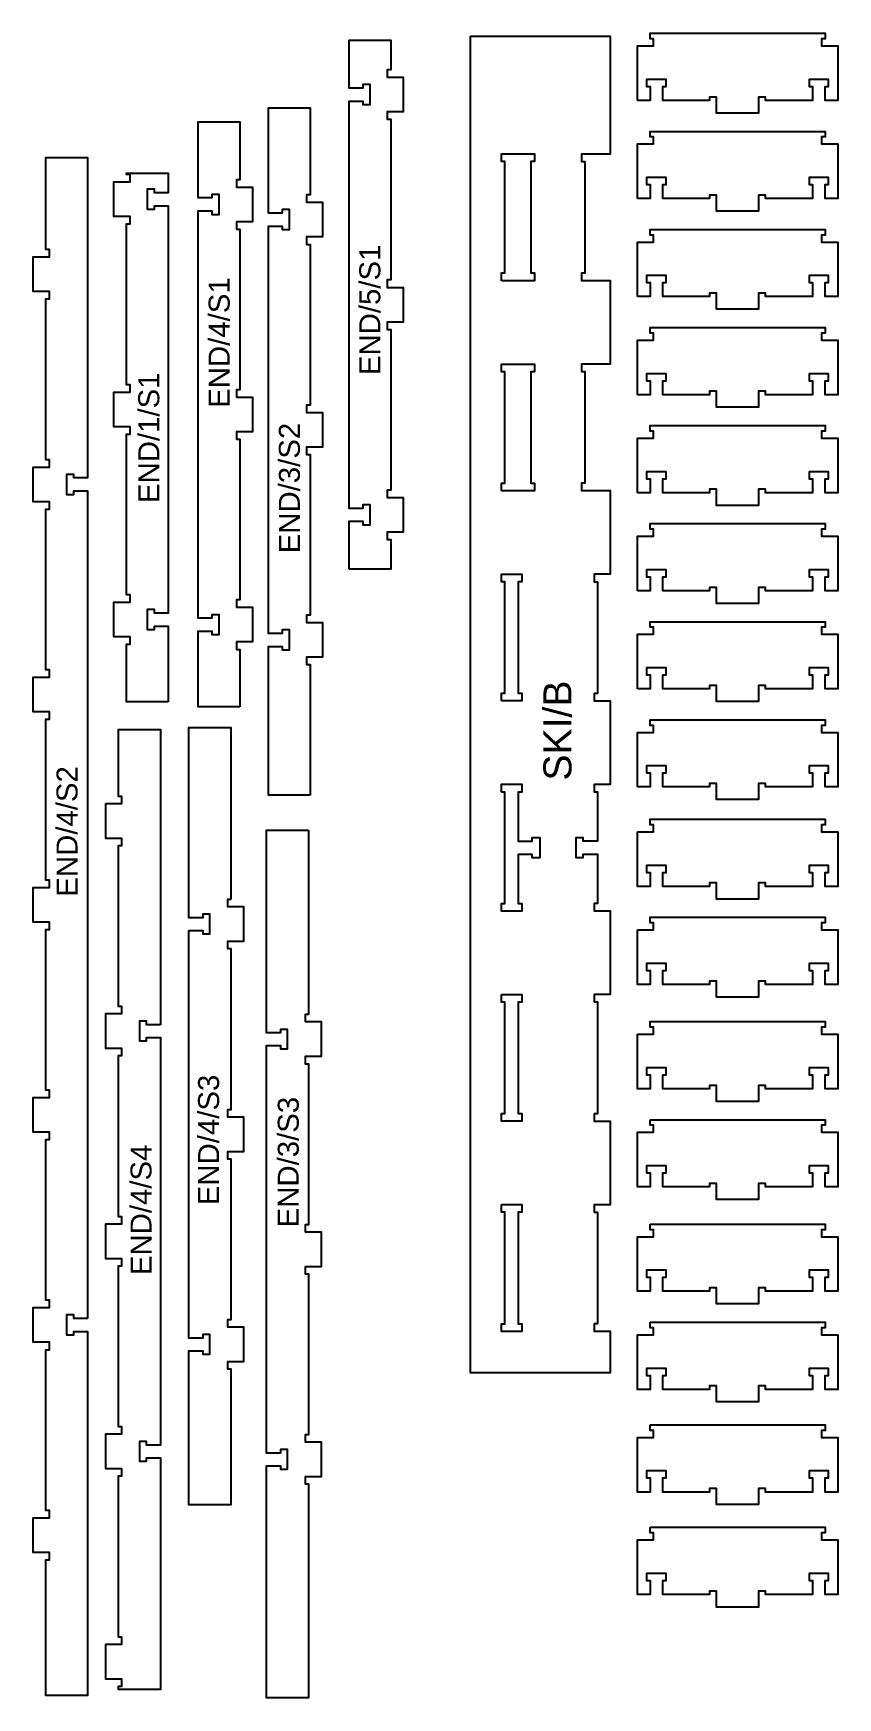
# Model space of a CAD drawing. Header units: millimetres. Extents: x 370 to 1519, y 431 to 2807.
import ezdxf

# ---------------------------------------------------------------- set-up
doc = ezdxf.new("R2010")
doc.units = ezdxf.units.MM
for name, color, linetype, true_color in [('1_ANYTOOL_1MMDEEP_INSIDE', 2, 'Continuous', 0xffff00), ('3_ANYTOOL_CUTTHROUGH_INSID', 4, 'Continuous', 0x00ffff), ('6_ANYTOOL_CUTTHROUGH_OUTSI', 5, 'Continuous', 0x0000ff)]:
    doc.layers.add(name, color=color, linetype=linetype, true_color=true_color)
doc.styles.add('textstyle11', font='standard')
doc.styles.add('textstyle12', font='standard')
doc.styles.add('textstyle13', font='standard')
doc.styles.add('textstyle14', font='standard')
doc.styles.add('textstyle15', font='standard')
doc.styles.add('textstyle16', font='standard')
doc.styles.add('textstyle17', font='standard')
doc.styles.add('textstyle18', font='standard')
doc.styles.add('textstyle19', font='standard')

msp = doc.modelspace()

# ---------------------------------------------------------------- linework, layer by layer
at = {"layer": '3_ANYTOOL_CUTTHROUGH_INSID'}
for points in [[(1038.6, 2453.9), (1038.6, 2464.9), (1043.6, 2464.9), (1043.6, 2623.9), (1038.6, 2623.9), (1038.6, 2634.9), (1085.6, 2634.9), (1085.6, 2623.9), (1080.6, 2623.9), (1080.6, 2464.9), (1085.6, 2464.9), (1085.6, 2453.9)], [(1038.6, 2153.9), (1038.6, 2164.9), (1043.6, 2164.9), (1043.6, 2323.9), (1038.6, 2323.9), (1038.6, 2334.9), (1085.6, 2334.9), (1085.6, 2323.9), (1080.6, 2323.9), (1080.6, 2164.9), (1085.6, 2164.9), (1085.6, 2153.9)], [(1038.6, 1853.9), (1038.6, 1864.9), (1043.6, 1864.9), (1043.6, 2023.9), (1038.6, 2023.9), (1038.6, 2034.9), (1067.6, 2034.9), (1067.6, 2023.9), (1062.6, 2023.9), (1062.6, 1864.9), (1067.6, 1864.9), (1067.6, 1853.9)], [(1038.6, 1723.9), (1038.6, 1734.9), (1067.6, 1734.9), (1067.6, 1723.9), (1062.6, 1723.9), (1062.6, 1653.9), (1082.6, 1653.9), (1082.6, 1658.9), (1093.6, 1658.9), (1093.6, 1629.9), (1082.6, 1629.9), (1082.6, 1634.9), (1062.6, 1634.9), (1062.6, 1564.9), (1067.6, 1564.9), (1067.6, 1553.9), (1038.6, 1553.9), (1038.6, 1564.9), (1043.6, 1564.9), (1043.6, 1723.9)], [(1038.6, 1434.9), (1067.6, 1434.9), (1067.6, 1423.9), (1062.6, 1423.9), (1062.6, 1264.9), (1067.6, 1264.9), (1067.6, 1253.9), (1038.6, 1253.9), (1038.6, 1264.9), (1043.6, 1264.9), (1043.6, 1423.9), (1038.6, 1423.9)], [(1038.6, 1134.9), (1067.6, 1134.9), (1067.6, 1123.9), (1062.6, 1123.9), (1062.6, 964.9), (1067.6, 964.9), (1067.6, 953.9), (1038.6, 953.9), (1038.6, 964.9), (1043.6, 964.9), (1043.6, 1123.9), (1038.6, 1123.9)]]:
    msp.add_lwpolyline(points, close=True, dxfattribs=at)
at = {"layer": '6_ANYTOOL_CUTTHROUGH_OUTSI'}
for points in [[(1233, 2711.1), (1233, 2789.1), (1256, 2789.1), (1256, 2799.1), (1251, 2799.1), (1251, 2807.1), (1501, 2807.1), (1501, 2799.1), (1496, 2799.1), (1496, 2789.1), (1519, 2789.1), (1519, 2711.1), (1501, 2711.1), (1501, 2731.1), (1506, 2731.1), (1506, 2741.1), (1478, 2741.1), (1478, 2731.1), (1483, 2731.1), (1483, 2711.1), (1416, 2711.1), (1416, 2716.1), (1406, 2716.1), (1406, 2693.1), (1346, 2693.1), (1346, 2716.1), (1336, 2716.1), (1336, 2711.1), (1269, 2711.1), (1269, 2731.1), (1274, 2731.1), (1274, 2741.1), (1246, 2741.1), (1246, 2731.1), (1251, 2731.1), (1251, 2711.1)], [(820.9, 2042.3), (820.9, 2110.4), (840.4, 2110.4), (840.4, 2105.4), (850.9, 2105.4), (850.9, 2133.9), (840.4, 2133.9), (840.4, 2128.9), (820.9, 2128.9), (820.9, 2710.4), (840.4, 2710.4), (840.4, 2705.4), (850.9, 2705.4), (850.9, 2733.9), (840.4, 2733.9), (840.4, 2728.9), (820.9, 2728.9), (820.9, 2797.1), (880.4, 2797.1), (880.4, 2754.9), (875.4, 2754.9), (875.4, 2744.4), (898.4, 2744.4), (898.4, 2694.9), (875.4, 2694.9), (875.4, 2684.4), (880.4, 2684.4), (880.4, 2454.9), (875.4, 2454.9), (875.4, 2444.4), (898.4, 2444.4), (898.4, 2394.9), (875.4, 2394.9), (875.4, 2384.4), (880.4, 2384.4), (880.4, 2154.9), (875.4, 2154.9), (875.4, 2144.4), (898.4, 2144.4), (898.4, 2094.9), (875.4, 2094.9), (875.4, 2084.4), (880.4, 2084.4), (880.4, 2042.3)], [(994.4, 2803.2), (1193.9, 2803.2), (1193.9, 2634.7), (1152.9, 2634.7), (1152.9, 2624.2), (1157.9, 2624.2), (1157.9, 2464.7), (1152.9, 2464.7), (1152.9, 2454.2), (1193.9, 2454.2), (1193.9, 2334.7), (1152.9, 2334.7), (1152.9, 2324.2), (1157.9, 2324.2), (1157.9, 2164.7), (1152.9, 2164.7), (1152.9, 2154.2), (1193.9, 2154.2), (1193.9, 2034.7), (1170.9, 2034.7), (1170.9, 2024.2), (1175.9, 2024.2), (1175.9, 1864.7), (1170.9, 1864.7), (1170.9, 1854.2), (1193.9, 1854.2), (1193.9, 1734.7), (1170.9, 1734.7), (1170.9, 1724.2), (1175.9, 1724.2), (1175.9, 1653.7), (1155.4, 1653.7), (1155.4, 1658.7), (1144.9, 1658.7), (1144.9, 1630.2), (1155.4, 1630.2), (1155.4, 1635.2), (1175.9, 1635.2), (1175.9, 1564.7), (1170.9, 1564.7), (1170.9, 1554.2), (1193.9, 1554.2), (1193.9, 1434.7), (1170.9, 1434.7), (1170.9, 1424.2), (1175.9, 1424.2), (1175.9, 1264.7), (1170.9, 1264.7), (1170.9, 1254.2), (1193.9, 1254.2), (1193.9, 1134.7), (1170.9, 1134.7), (1170.9, 1124.2), (1175.9, 1124.2), (1175.9, 964.7), (1170.9, 964.7), (1170.9, 954.2), (1193.9, 954.2), (1193.9, 894.7), (994.4, 894.7)], [(765.2, 1719.3), (705.7, 1719.3), (705.7, 1931.8), (725.2, 1931.8), (725.2, 1926.8), (735.7, 1926.8), (735.7, 1955.3), (725.2, 1955.3), (725.2, 1950.3), (705.7, 1950.3), (705.7, 2531.8), (725.2, 2531.8), (725.2, 2526.8), (735.7, 2526.8), (735.7, 2555.3), (725.2, 2555.3), (725.2, 2550.3), (705.7, 2550.3), (705.7, 2700.7), (765.2, 2700.7), (765.2, 2576.3), (760.2, 2576.3), (760.2, 2565.8), (783.2, 2565.8), (783.2, 2516.3), (760.2, 2516.3), (760.2, 2505.8), (765.2, 2505.8), (765.2, 2276.3), (760.2, 2276.3), (760.2, 2265.8), (783.2, 2265.8), (783.2, 2216.3), (760.2, 2216.3), (760.2, 2205.8), (765.2, 2205.8), (765.2, 1976.3), (760.2, 1976.3), (760.2, 1965.8), (783.2, 1965.8), (783.2, 1916.3), (760.2, 1916.3), (760.2, 1905.8), (765.2, 1905.8)], [(665, 1845.3), (605.5, 1845.3), (605.5, 1953.6), (625, 1953.6), (625, 1948.6), (635.5, 1948.6), (635.5, 1977.1), (625, 1977.1), (625, 1972.1), (605.5, 1972.1), (605.5, 2553.6), (625, 2553.6), (625, 2548.6), (635.5, 2548.6), (635.5, 2577.1), (625, 2577.1), (625, 2572.1), (605.5, 2572.1), (605.5, 2680.5), (665, 2680.5), (665, 2598.1), (660, 2598.1), (660, 2587.6), (683, 2587.6), (683, 2538.1), (660, 2538.1), (660, 2527.6), (665, 2527.6), (665, 2298.1), (660, 2298.1), (660, 2287.6), (683, 2287.6), (683, 2238.1), (660, 2238.1), (660, 2227.6), (665, 2227.6), (665, 1998.1), (660, 1998.1), (660, 1987.6), (683, 1987.6), (683, 1938.1), (660, 1938.1), (660, 1927.6), (665, 1927.6)], [(1233, 2571.1), (1233, 2649.1), (1256, 2649.1), (1256, 2659.1), (1251, 2659.1), (1251, 2667.1), (1501, 2667.1), (1501, 2659.1), (1496, 2659.1), (1496, 2649.1), (1519, 2649.1), (1519, 2571.1), (1501, 2571.1), (1501, 2591.1), (1506, 2591.1), (1506, 2601.1), (1478, 2601.1), (1478, 2591.1), (1483, 2591.1), (1483, 2571.1), (1416, 2571.1), (1416, 2576.1), (1406, 2576.1), (1406, 2553.1), (1346, 2553.1), (1346, 2576.1), (1336, 2576.1), (1336, 2571.1), (1269, 2571.1), (1269, 2591.1), (1274, 2591.1), (1274, 2601.1), (1246, 2601.1), (1246, 2591.1), (1251, 2591.1), (1251, 2571.1)], [(447.4, 972.3), (427.9, 972.3), (427.9, 977.3), (417.4, 977.3), (417.4, 948.8), (427.9, 948.8), (427.9, 953.8), (447.4, 953.8), (447.4, 434.3), (387.9, 434.3), (387.9, 627.8), (392.9, 627.8), (392.9, 638.3), (369.9, 638.3), (369.9, 687.8), (392.9, 687.8), (392.9, 698.3), (387.9, 698.3), (387.9, 927.8), (392.9, 927.8), (392.9, 938.3), (369.9, 938.3), (369.9, 987.8), (392.9, 987.8), (392.9, 998.3), (387.9, 998.3), (387.9, 1227.8), (392.9, 1227.8), (392.9, 1238.3), (369.9, 1238.3), (369.9, 1287.8), (392.9, 1287.8), (392.9, 1298.3), (387.9, 1298.3), (387.9, 1527.8), (392.9, 1527.8), (392.9, 1538.3), (369.9, 1538.3), (369.9, 1587.8), (392.9, 1587.8), (392.9, 1598.3), (387.9, 1598.3), (387.9, 1827.8), (392.9, 1827.8), (392.9, 1838.3), (369.9, 1838.3), (369.9, 1887.8), (392.9, 1887.8), (392.9, 1898.3), (387.9, 1898.3), (387.9, 2127.8), (392.9, 2127.8), (392.9, 2138.3), (369.9, 2138.3), (369.9, 2187.8), (392.9, 2187.8), (392.9, 2198.3), (387.9, 2198.3), (387.9, 2427.8), (392.9, 2427.8), (392.9, 2438.3), (369.9, 2438.3), (369.9, 2487.8), (392.9, 2487.8), (392.9, 2498.3), (387.9, 2498.3), (387.9, 2629.6), (447.4, 2629.6), (447.4, 2172.3), (427.9, 2172.3), (427.9, 2177.3), (417.4, 2177.3), (417.4, 2148.8), (427.9, 2148.8), (427.9, 2153.8), (447.4, 2153.8)], [(562.7, 1852.6), (503.2, 1852.6), (503.2, 1934.9), (508.2, 1934.9), (508.2, 1945.4), (485.2, 1945.4), (485.2, 1994.9), (508.2, 1994.9), (508.2, 2005.4), (503.2, 2005.4), (503.2, 2234.9), (508.2, 2234.9), (508.2, 2245.4), (485.2, 2245.4), (485.2, 2294.9), (508.2, 2294.9), (508.2, 2305.4), (503.2, 2305.4), (503.2, 2534.9), (508.2, 2534.9), (508.2, 2545.4), (485.2, 2545.4), (485.2, 2594.9), (508.2, 2594.9), (508.2, 2605.4), (503.2, 2605.4), (503.2, 2607.4), (562.7, 2607.4), (562.7, 2579.4), (543.2, 2579.4), (543.2, 2584.4), (532.7, 2584.4), (532.7, 2555.9), (543.2, 2555.9), (543.2, 2560.9), (562.7, 2560.9), (562.7, 1979.4), (543.2, 1979.4), (543.2, 1984.4), (532.7, 1984.4), (532.7, 1955.9), (543.2, 1955.9), (543.2, 1960.9), (562.7, 1960.9)], [(1233, 2431.1), (1233, 2509.1), (1256, 2509.1), (1256, 2519.1), (1251, 2519.1), (1251, 2527.1), (1501, 2527.1), (1501, 2519.1), (1496, 2519.1), (1496, 2509.1), (1519, 2509.1), (1519, 2431.1), (1501, 2431.1), (1501, 2451.1), (1506, 2451.1), (1506, 2461.1), (1478, 2461.1), (1478, 2451.1), (1483, 2451.1), (1483, 2431.1), (1416, 2431.1), (1416, 2436.1), (1406, 2436.1), (1406, 2413.1), (1346, 2413.1), (1346, 2436.1), (1336, 2436.1), (1336, 2431.1), (1269, 2431.1), (1269, 2451.1), (1274, 2451.1), (1274, 2461.1), (1246, 2461.1), (1246, 2451.1), (1251, 2451.1), (1251, 2431.1)], [(1233, 2291.1), (1233, 2369.1), (1256, 2369.1), (1256, 2379.1), (1251, 2379.1), (1251, 2387.1), (1501, 2387.1), (1501, 2379.1), (1496, 2379.1), (1496, 2369.1), (1519, 2369.1), (1519, 2291.1), (1501, 2291.1), (1501, 2311.1), (1506, 2311.1), (1506, 2321.1), (1478, 2321.1), (1478, 2311.1), (1483, 2311.1), (1483, 2291.1), (1416, 2291.1), (1416, 2296.1), (1406, 2296.1), (1406, 2273.1), (1346, 2273.1), (1346, 2296.1), (1336, 2296.1), (1336, 2291.1), (1269, 2291.1), (1269, 2311.1), (1274, 2311.1), (1274, 2321.1), (1246, 2321.1), (1246, 2311.1), (1251, 2311.1), (1251, 2291.1)], [(1233, 2151.1), (1233, 2229.1), (1256, 2229.1), (1256, 2239.1), (1251, 2239.1), (1251, 2247.1), (1501, 2247.1), (1501, 2239.1), (1496, 2239.1), (1496, 2229.1), (1519, 2229.1), (1519, 2151.1), (1501, 2151.1), (1501, 2171.1), (1506, 2171.1), (1506, 2181.1), (1478, 2181.1), (1478, 2171.1), (1483, 2171.1), (1483, 2151.1), (1416, 2151.1), (1416, 2156.1), (1406, 2156.1), (1406, 2133.1), (1346, 2133.1), (1346, 2156.1), (1336, 2156.1), (1336, 2151.1), (1269, 2151.1), (1269, 2171.1), (1274, 2171.1), (1274, 2181.1), (1246, 2181.1), (1246, 2171.1), (1251, 2171.1), (1251, 2151.1)], [(1233, 2011.1), (1233, 2089.1), (1256, 2089.1), (1256, 2099.1), (1251, 2099.1), (1251, 2107.1), (1501, 2107.1), (1501, 2099.1), (1496, 2099.1), (1496, 2089.1), (1519, 2089.1), (1519, 2011.1), (1501, 2011.1), (1501, 2031.1), (1506, 2031.1), (1506, 2041.1), (1478, 2041.1), (1478, 2031.1), (1483, 2031.1), (1483, 2011.1), (1416, 2011.1), (1416, 2016.1), (1406, 2016.1), (1406, 1993.1), (1346, 1993.1), (1346, 2016.1), (1336, 2016.1), (1336, 2011.1), (1269, 2011.1), (1269, 2031.1), (1274, 2031.1), (1274, 2041.1), (1246, 2041.1), (1246, 2031.1), (1251, 2031.1), (1251, 2011.1)], [(1233, 1871.1), (1233, 1949.1), (1256, 1949.1), (1256, 1959.1), (1251, 1959.1), (1251, 1967.1), (1501, 1967.1), (1501, 1959.1), (1496, 1959.1), (1496, 1949.1), (1519, 1949.1), (1519, 1871.1), (1501, 1871.1), (1501, 1891.1), (1506, 1891.1), (1506, 1901.1), (1478, 1901.1), (1478, 1891.1), (1483, 1891.1), (1483, 1871.1), (1416, 1871.1), (1416, 1876.1), (1406, 1876.1), (1406, 1853.1), (1346, 1853.1), (1346, 1876.1), (1336, 1876.1), (1336, 1871.1), (1269, 1871.1), (1269, 1891.1), (1274, 1891.1), (1274, 1901.1), (1246, 1901.1), (1246, 1891.1), (1251, 1891.1), (1251, 1871.1)], [(551.6, 1391.6), (531.6, 1391.6), (531.6, 1396.6), (521.6, 1396.6), (521.6, 1368.6), (531.6, 1368.6), (531.6, 1373.6), (551.6, 1373.6), (551.6, 791.6), (531.6, 791.6), (531.6, 796.6), (521.6, 796.6), (521.6, 768.6), (531.6, 768.6), (531.6, 773.6), (551.6, 773.6), (551.6, 442.5), (491.6, 442.5), (491.6, 447.6), (496.6, 447.6), (496.6, 457.6), (473.6, 457.6), (473.6, 507.6), (496.6, 507.6), (496.6, 517.6), (491.6, 517.6), (491.6, 747.6), (496.6, 747.6), (496.6, 757.6), (473.6, 757.6), (473.6, 807.6), (496.6, 807.6), (496.6, 817.6), (491.6, 817.6), (491.6, 1047.6), (496.6, 1047.6), (496.6, 1057.6), (473.6, 1057.6), (473.6, 1107.6), (496.6, 1107.6), (496.6, 1117.6), (491.6, 1117.6), (491.6, 1347.6), (496.6, 1347.6), (496.6, 1357.6), (473.6, 1357.6), (473.6, 1407.6), (496.6, 1407.6), (496.6, 1417.6), (491.6, 1417.6), (491.6, 1647.6), (496.6, 1647.6), (496.6, 1657.6), (473.6, 1657.6), (473.6, 1707.6), (496.6, 1707.6), (496.6, 1717.6), (491.6, 1717.6), (491.6, 1813.1), (551.6, 1813.1)], [(652.3, 1570.3), (647.3, 1570.3), (647.3, 1560.3), (670.3, 1560.3), (670.3, 1510.3), (647.3, 1510.3), (647.3, 1500.3), (652.3, 1500.3), (652.3, 1270.3), (647.3, 1270.3), (647.3, 1260.3), (670.3, 1260.3), (670.3, 1210.3), (647.3, 1210.3), (647.3, 1200.4), (652.3, 1200.4), (652.3, 970.4), (647.3, 970.4), (647.3, 960.3), (670.3, 960.3), (670.3, 910.3), (647.3, 910.3), (647.3, 900.3), (652.3, 900.3), (652.3, 706.4), (592.3, 706.4), (592.3, 926.3), (612.3, 926.3), (612.3, 921.4), (622.3, 921.4), (622.3, 949.4), (612.3, 949.4), (612.3, 944.4), (592.3, 944.4), (592.3, 1526.3), (612.3, 1526.3), (612.3, 1521.3), (622.3, 1521.3), (622.3, 1549.3), (612.3, 1549.3), (612.3, 1544.3), (592.3, 1544.3), (592.3, 1815.8), (652.3, 1815.8)], [(1233, 1731.1), (1233, 1809.1), (1256, 1809.1), (1256, 1819.1), (1251, 1819.1), (1251, 1827.1), (1501, 1827.1), (1501, 1819.1), (1496, 1819.1), (1496, 1809.1), (1519, 1809.1), (1519, 1731.1), (1501, 1731.1), (1501, 1751.1), (1506, 1751.1), (1506, 1761.1), (1478, 1761.1), (1478, 1751.1), (1483, 1751.1), (1483, 1731.1), (1416, 1731.1), (1416, 1736.1), (1406, 1736.1), (1406, 1713.1), (1346, 1713.1), (1346, 1736.1), (1336, 1736.1), (1336, 1731.1), (1269, 1731.1), (1269, 1751.1), (1274, 1751.1), (1274, 1761.1), (1246, 1761.1), (1246, 1751.1), (1251, 1751.1), (1251, 1731.1)], [(763.1, 1669.6), (763.1, 1406.1), (758.1, 1406.1), (758.1, 1396.1), (781.1, 1396.1), (781.1, 1346.1), (758.1, 1346.1), (758.1, 1336.1), (763.1, 1336.1), (763.1, 1106.1), (758.1, 1106.1), (758.1, 1096.1), (781.1, 1096.1), (781.1, 1046.1), (758.1, 1046.1), (758.1, 1036.1), (763.1, 1036.1), (763.1, 806.1), (758.1, 806.1), (758.1, 796.1), (781.1, 796.1), (781.1, 746.1), (758.1, 746.1), (758.1, 736.1), (763.1, 736.1), (763.1, 430.9), (703.1, 430.9), (703.1, 762.1), (723.1, 762.1), (723.1, 757.1), (733.1, 757.1), (733.1, 785.1), (723.1, 785.1), (723.1, 780.1), (703.1, 780.1), (703.1, 1362.1), (723.1, 1362.1), (723.1, 1357.1), (733.1, 1357.1), (733.1, 1385.1), (723.1, 1385.1), (723.1, 1380.1), (703.1, 1380.1), (703.1, 1669.6)], [(1233, 1667.1), (1256, 1667.1), (1256, 1677.1), (1251, 1677.1), (1251, 1685.1), (1501, 1685.1), (1501, 1677.1), (1496, 1677.1), (1496, 1667.1), (1519, 1667.1), (1519, 1589.1), (1501, 1589.1), (1501, 1609.1), (1506, 1609.1), (1506, 1619.1), (1478, 1619.1), (1478, 1609.1), (1483, 1609.1), (1483, 1589.1), (1416, 1589.1), (1416, 1594.1), (1406, 1594.1), (1406, 1571.1), (1346, 1571.1), (1346, 1594.1), (1336, 1594.1), (1336, 1589.1), (1269, 1589.1), (1269, 1609.1), (1274, 1609.1), (1274, 1619.1), (1246, 1619.1), (1246, 1609.1), (1251, 1609.1), (1251, 1589.1), (1233, 1589.1)], [(1233, 1527.1), (1256, 1527.1), (1256, 1537.1), (1251, 1537.1), (1251, 1545.1), (1501, 1545.1), (1501, 1537.1), (1496, 1537.1), (1496, 1527.1), (1519, 1527.1), (1519, 1449.1), (1501, 1449.1), (1501, 1469.1), (1506, 1469.1), (1506, 1479.1), (1478, 1479.1), (1478, 1469.1), (1483, 1469.1), (1483, 1449.1), (1416, 1449.1), (1416, 1454.1), (1406, 1454.1), (1406, 1431.1), (1346, 1431.1), (1346, 1454.1), (1336, 1454.1), (1336, 1449.1), (1269, 1449.1), (1269, 1469.1), (1274, 1469.1), (1274, 1479.1), (1246, 1479.1), (1246, 1469.1), (1251, 1469.1), (1251, 1449.1), (1233, 1449.1)], [(1233, 1378.1), (1256, 1378.1), (1256, 1388.1), (1251, 1388.1), (1251, 1396.1), (1501, 1396.1), (1501, 1388.1), (1496, 1388.1), (1496, 1378.1), (1519, 1378.1), (1519, 1300.1), (1501, 1300.1), (1501, 1320.1), (1506, 1320.1), (1506, 1330.1), (1478, 1330.1), (1478, 1320.1), (1483, 1320.1), (1483, 1300.1), (1416, 1300.1), (1416, 1305.1), (1406, 1305.1), (1406, 1282.1), (1346, 1282.1), (1346, 1305.1), (1336, 1305.1), (1336, 1300.1), (1269, 1300.1), (1269, 1320.1), (1274, 1320.1), (1274, 1330.1), (1246, 1330.1), (1246, 1320.1), (1251, 1320.1), (1251, 1300.1), (1233, 1300.1)], [(1251, 1256.1), (1501, 1256.1), (1501, 1248.1), (1496, 1248.1), (1496, 1238.1), (1519, 1238.1), (1519, 1160.1), (1501, 1160.1), (1501, 1180.1), (1506, 1180.1), (1506, 1190.1), (1478, 1190.1), (1478, 1180.1), (1483, 1180.1), (1483, 1160.1), (1416, 1160.1), (1416, 1165.1), (1406, 1165.1), (1406, 1142.1), (1346, 1142.1), (1346, 1165.1), (1336, 1165.1), (1336, 1160.1), (1269, 1160.1), (1269, 1180.1), (1274, 1180.1), (1274, 1190.1), (1246, 1190.1), (1246, 1180.1), (1251, 1180.1), (1251, 1160.1), (1233, 1160.1), (1233, 1238.1), (1256, 1238.1), (1256, 1248.1), (1251, 1248.1)], [(1251, 1107.1), (1501, 1107.1), (1501, 1099.1), (1496, 1099.1), (1496, 1089.1), (1519, 1089.1), (1519, 1011.1), (1501, 1011.1), (1501, 1031.1), (1506, 1031.1), (1506, 1041.1), (1478, 1041.1), (1478, 1031.1), (1483, 1031.1), (1483, 1011.1), (1416, 1011.1), (1416, 1016.1), (1406, 1016.1), (1406, 993.1), (1346, 993.1), (1346, 1016.1), (1336, 1016.1), (1336, 1011.1), (1269, 1011.1), (1269, 1031.1), (1274, 1031.1), (1274, 1041.1), (1246, 1041.1), (1246, 1031.1), (1251, 1031.1), (1251, 1011.1), (1233, 1011.1), (1233, 1089.1), (1256, 1089.1), (1256, 1099.1), (1251, 1099.1)], [(1251, 967.1), (1501, 967.1), (1501, 959.1), (1496, 959.1), (1496, 949.1), (1519, 949.1), (1519, 871.1), (1501, 871.1), (1501, 891.1), (1506, 891.1), (1506, 901.1), (1478, 901.1), (1478, 891.1), (1483, 891.1), (1483, 871.1), (1416, 871.1), (1416, 876.1), (1406, 876.1), (1406, 853.1), (1346, 853.1), (1346, 876.1), (1336, 876.1), (1336, 871.1), (1269, 871.1), (1269, 891.1), (1274, 891.1), (1274, 901.1), (1246, 901.1), (1246, 891.1), (1251, 891.1), (1251, 871.1), (1233, 871.1), (1233, 949.1), (1256, 949.1), (1256, 959.1), (1251, 959.1)], [(1251, 820.6), (1501, 820.6), (1501, 812.6), (1496, 812.6), (1496, 802.6), (1519, 802.6), (1519, 724.6), (1501, 724.6), (1501, 744.6), (1506, 744.6), (1506, 754.6), (1478, 754.6), (1478, 744.6), (1483, 744.6), (1483, 724.6), (1416, 724.6), (1416, 729.6), (1406, 729.6), (1406, 706.6), (1346, 706.6), (1346, 729.6), (1336, 729.6), (1336, 724.6), (1269, 724.6), (1269, 744.6), (1274, 744.6), (1274, 754.6), (1246, 754.6), (1246, 744.6), (1251, 744.6), (1251, 724.6), (1233, 724.6), (1233, 802.6), (1256, 802.6), (1256, 812.6), (1251, 812.6)], [(1251, 674.2), (1501, 674.2), (1501, 666.2), (1496, 666.2), (1496, 656.2), (1519, 656.2), (1519, 578.2), (1501, 578.2), (1501, 598.2), (1506, 598.2), (1506, 608.2), (1478, 608.2), (1478, 598.2), (1483, 598.2), (1483, 578.2), (1416, 578.2), (1416, 583.2), (1406, 583.2), (1406, 560.2), (1346, 560.2), (1346, 583.2), (1336, 583.2), (1336, 578.2), (1269, 578.2), (1269, 598.2), (1274, 598.2), (1274, 608.2), (1246, 608.2), (1246, 598.2), (1251, 598.2), (1251, 578.2), (1233, 578.2), (1233, 656.2), (1256, 656.2), (1256, 666.2), (1251, 666.2)]]:
    msp.add_lwpolyline(points, close=True, dxfattribs=at)

# ---------------------------------------------------------------- texts
at = {"layer": '1_ANYTOOL_1MMDEEP_INSIDE', "attachment_point": 1, "rotation": 90}
for s, insert, char_height, width, style in [('\\fArial;END/5/S1', (835.6, 2319.1), 30, 203.855, 'textstyle19'), ('\\fArial;END/4/S1', (620.4, 2272.4), 30, 203.855, 'textstyle17'), ('\\fArial;END/1/S1', (519.9, 2136.5), 30, 203.855, 'textstyle16'), ('\\fArial;END/3/S2', (720.7, 2064.7), 30, 209.096, 'textstyle18'), ('\\fArial;SKI/B', (1098.6, 1740.2), 40, 176.386, 'textstyle11'), ('\\fArial;END/4/S2', (403.1, 1574.5), 30, 209.096, 'textstyle12'), ('\\fArial;END/4/S3', (605.3, 1134), 30, 209.639, 'textstyle14'), ('\\fArial;END/3/S3', (719.1, 1102.4), 30, 209.639, 'textstyle15'), ('\\fArial;END/4/S4', (508.8, 1034.2), 30, 209.639, 'textstyle13')]:
    msp.add_mtext(s, dxfattribs=dict(at, insert=insert, char_height=char_height, width=width, style=style))

doc.saveas('drawing.dxf')
